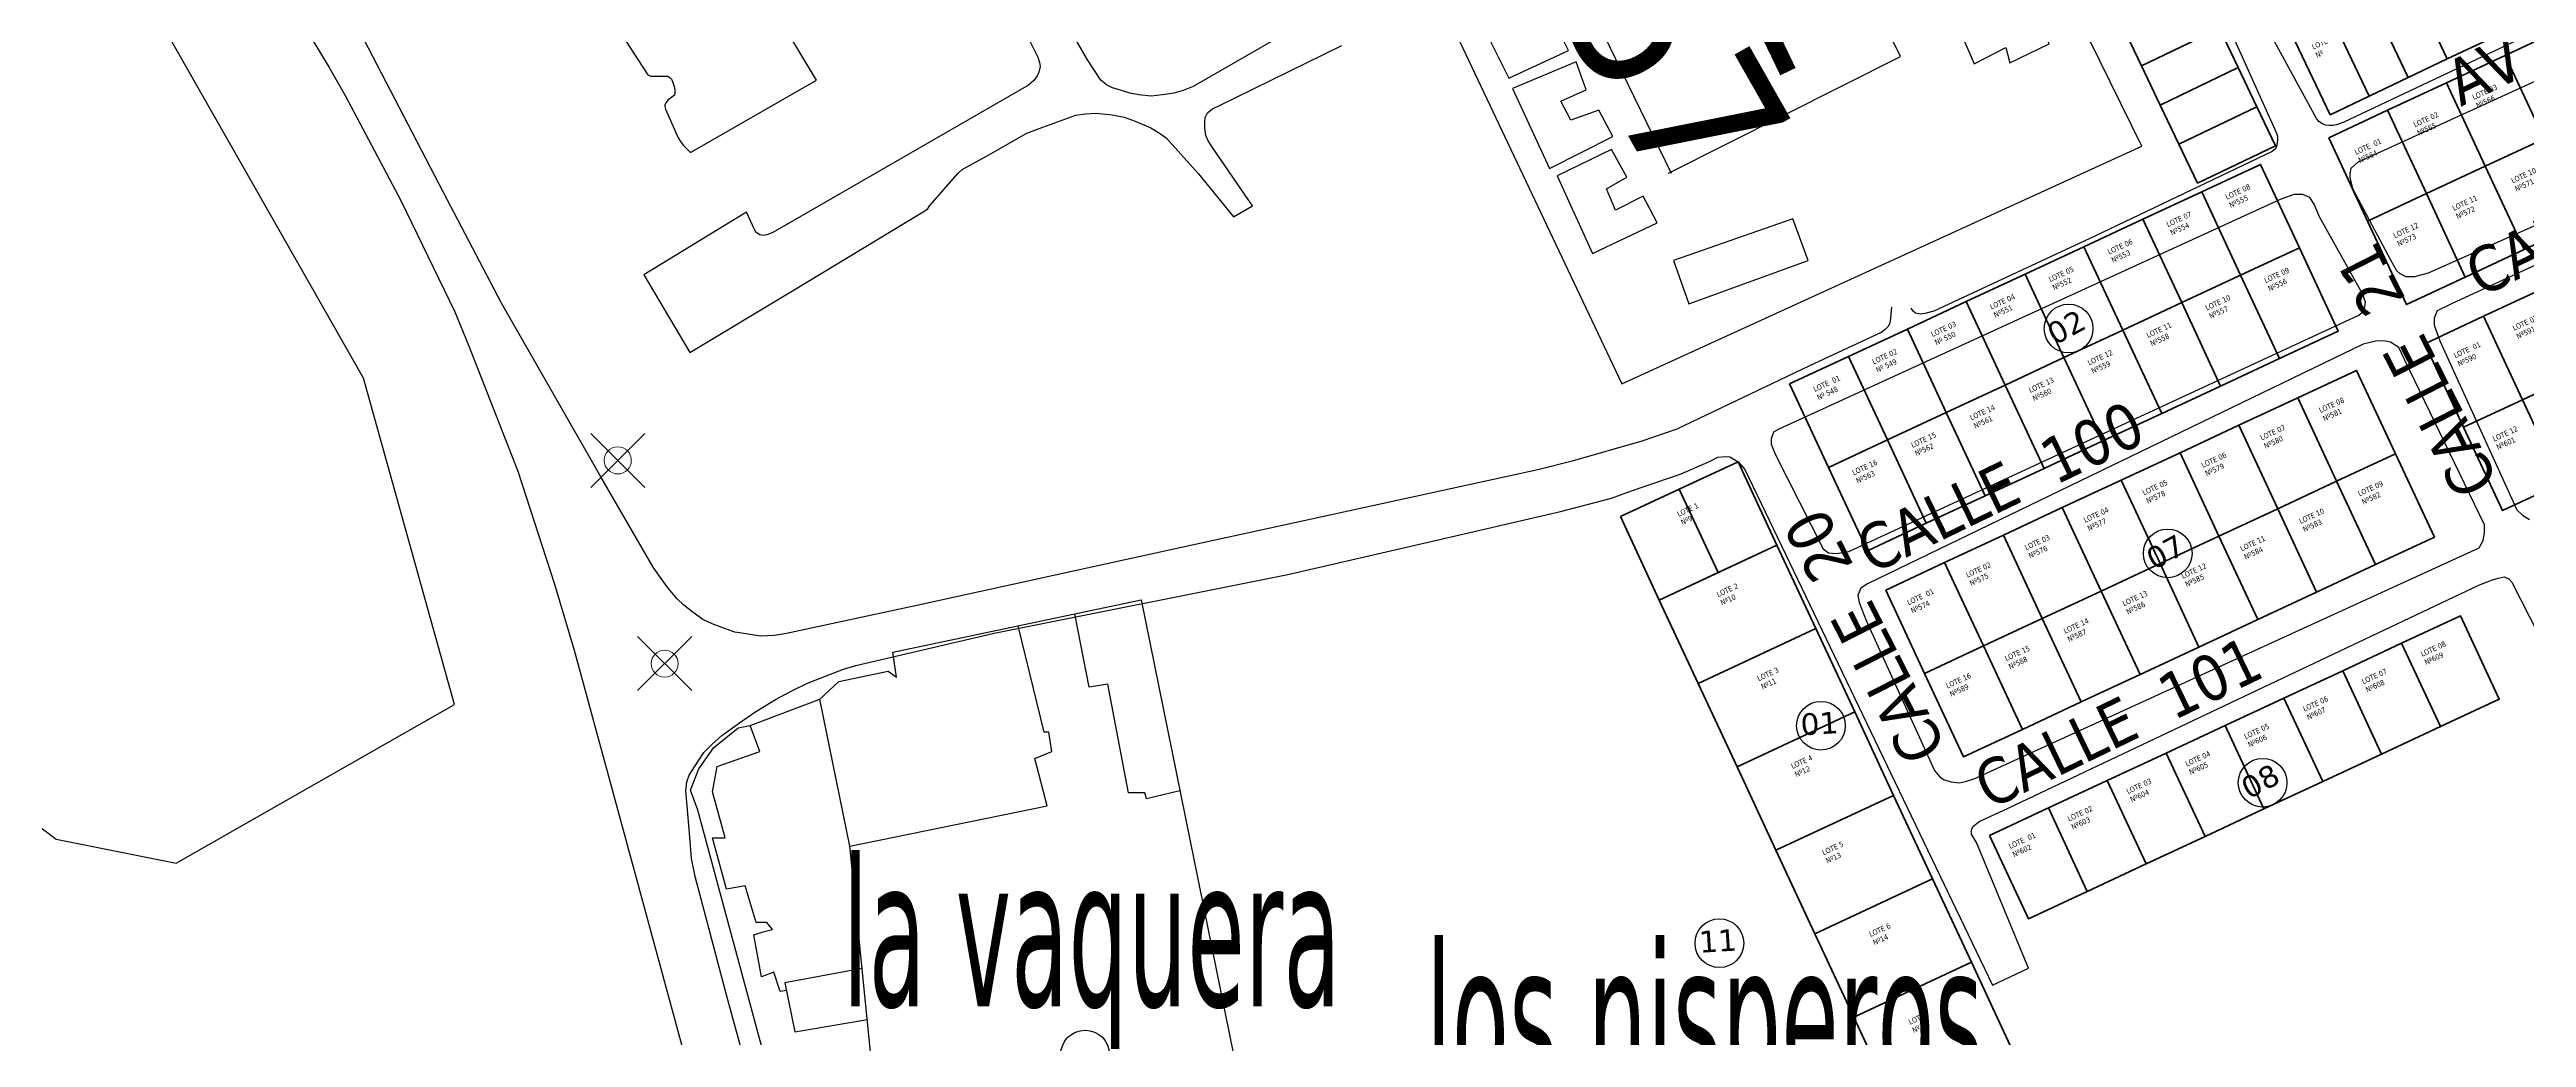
# Model space of a CAD drawing. Header units: metres. Extents: x 2 to 659295185, y -28 to 1124222152.
# Drawn here: x 656562.1 to 657019.8, y 1122932.2 to 1123114.7 of the extents above; entities that cross this region are included whole.
import ezdxf
from ezdxf.enums import TextEntityAlignment as Align

# ---------------------------------------------------------------- set-up
doc = ezdxf.new("R2010")
doc.units = ezdxf.units.M
doc.header["$MEASUREMENT"] = 0
doc.header["$PDMODE"] = 35
doc.header["$PDSIZE"] = 5
doc.linetypes.add('HIDDEN', pattern=[0.375, 0.25, -0.125])
for name, color, linetype in [('CALLES', 1, 'CONTINUOUS'), ('MANZANA', 30, 'CONTINUOUS'), ('Numero de manzana', 6, 'CONTINUOUS'), ('Parcelas', 140, 'CONTINUOUS'), ('PUNTO', 3, 'CONTINUOUS'), ('TEXTOS', 7, 'CONTINUOUS')]:
    doc.layers.add(name, color=color, linetype=linetype)
doc.styles.add('ROMAN', font='verdana.ttf')
doc.styles.get("Standard").update_dxf_attribs({"font": 'tahoma.ttf'})

msp = doc.modelspace()

# ---------------------------------------------------------------- linework, layer by layer
at = {"layer": 'MANZANA', "lineweight": -3}
for p, q in [((656948.7137, 1123096.8846), (656846.6747, 1123305.6099)), ((656754.2263, 1123260.6534), (656852.6607, 1123053.0098)), ((656852.6607, 1123053.0098), (656948.7137, 1123096.8846))]:
    msp.add_line(p, q, dxfattribs=at)
at = {"layer": 'MANZANA', "lineweight": -2}
for p, q in [((656753.9453, 1123112.8336), (656738.0391, 1123140.308)), ((656988.6303, 1123093.9575), (657096.6756, 1123143.3274)), ((657050.8122, 1123131.9497), (656986.0741, 1123101.356)), ((656959.7616, 1123130.2201), (656973.5981, 1123099.3164)), ((656981.0359, 1123102.0058), (656967.892, 1123126.0509)), ((656665.253, 1123121.5119), (656671.7673, 1123111.4739)), ((656703.8848, 1123109.0744), (656694.8309, 1123124.1913)), ((656798.4976, 1123122.3217), (656773.4715, 1123107.9446)), ((656634.9413, 1123088.3086), (656617.8147, 1123121.3019)), ((657099.7513, 1123117.0128), (657001.6505, 1123073.4516)), ((656743.0773, 1123116.6629), (656744.7347, 1123113.3435)), ((656744.7347, 1123113.3435), (656745.0728, 1123112.3537)), ((656745.0728, 1123112.3537), (656745.18, 1123111.5839)), ((656756.3696, 1123109.0844), (656753.9453, 1123112.8336)), ((656778.0892, 1123104.3154), (656800.9384, 1123115.4731)), ((656671.7673, 1123111.4739), (656672.5424, 1123110.2642)), ((656672.5424, 1123110.2642), (656672.7568, 1123110.0442)), ((656672.7568, 1123110.0442), (656673.3092, 1123109.8242)), ((656673.3092, 1123109.8242), (656676.3767, 1123109.8342)), ((656676.3767, 1123109.8342), (656676.8137, 1123109.5043)), ((656676.8137, 1123109.5043), (656677.0364, 1123109.2844)), ((656677.0364, 1123109.2844), (656677.259, 1123108.8444)), ((656677.259, 1123108.8444), (656677.5888, 1123107.7447)), ((656677.5888, 1123107.7447), (656677.7043, 1123107.1948)), ((656680.5986, 1123095.6971), (656703.8848, 1123109.0744)), ((656743.0031, 1123108.1446), (656695.7874, 1123080.9501)), ((656743.9844, 1123109.0344), (656743.0031, 1123108.1446)), ((656744.644, 1123109.9142), (656743.9844, 1123109.0344)), ((656744.9656, 1123110.5841), (656744.644, 1123109.9142)), ((656745.18, 1123111.5839), (656744.9656, 1123110.5841)), ((656757.4663, 1123108.2046), (656756.3696, 1123109.0844)), ((656758.5713, 1123107.6547), (656757.4663, 1123108.2046)), ((656759.9978, 1123107.2248), (656758.5713, 1123107.6547)), ((656773.4715, 1123107.9446), (656771.6079, 1123107.1648)), ((656676.0716, 1123104.9752), (656675.849, 1123104.5253)), ((656675.849, 1123104.5253), (656675.849, 1123104.1954)), ((656675.849, 1123104.1954), (656675.9644, 1123103.7555)), ((656675.9644, 1123103.7555), (656678.2897, 1123098.4566)), ((656676.3932, 1123105.4151), (656676.0716, 1123104.9752)), ((656677.5971, 1123106.305), (656676.3932, 1123105.4151)), ((656677.7043, 1123106.6349), (656677.5971, 1123106.305)), ((656677.7043, 1123107.1948), (656677.7043, 1123106.6349)), ((656761.7459, 1123106.6749), (656759.9978, 1123107.2248)), ((656763.3951, 1123106.3549), (656761.7459, 1123106.6749)), ((656765.6957, 1123106.145), (656763.3951, 1123106.3549)), ((656767.7819, 1123106.3749), (656765.6957, 1123106.145)), ((656769.8598, 1123106.7149), (656767.7819, 1123106.3749)), ((656771.6079, 1123107.1648), (656769.8598, 1123106.7149)), ((656775.6896, 1123102.2058), (656776.1184, 1123103.0856)), ((656776.1184, 1123103.0856), (656777.0997, 1123103.8655)), ((656777.0997, 1123103.8655), (656778.0892, 1123104.3154)), ((656678.2897, 1123098.4566), (656678.8422, 1123097.5767)), ((656735.285, 1123095.0572), (656742.7145, 1123099.2964)), ((656742.7145, 1123099.2964), (656745.6665, 1123100.4162)), ((656745.6665, 1123100.4162), (656748.4041, 1123101.416)), ((656748.4041, 1123101.416), (656751.7932, 1123102.6457)), ((656751.7932, 1123102.6457), (656753.5495, 1123102.8757)), ((656753.5495, 1123102.8757), (656755.5203, 1123102.9956)), ((656755.5203, 1123102.9956), (656758.4806, 1123102.6757)), ((656758.4806, 1123102.6757), (656760.674, 1123102.2458)), ((656760.674, 1123102.2458), (656762.7602, 1123101.4859)), ((656762.7602, 1123101.4859), (656765.6132, 1123100.2762)), ((656765.6132, 1123100.2762), (656767.2624, 1123099.2864)), ((656767.2624, 1123099.2864), (656768.4663, 1123098.4066)), ((656775.5824, 1123101.316), (656775.6896, 1123102.2058)), ((656775.5824, 1123100.2062), (656775.5824, 1123101.316)), ((656775.8133, 1123098.8865), (656775.5824, 1123100.2062)), ((656776.2504, 1123097.8867), (656775.8133, 1123098.8865)), ((656973.5981, 1123099.3164), (656973.8125, 1123098.7665)), ((656973.8125, 1123098.7665), (656973.8208, 1123097.9867)), ((656981.4729, 1123101.4459), (656981.0359, 1123102.0058)), ((656982.1326, 1123101.016), (656981.4729, 1123101.4459)), ((656982.6851, 1123100.7961), (656982.1326, 1123101.016)), ((656983.3447, 1123100.6861), (656982.6851, 1123100.7961)), ((656984.1116, 1123100.6861), (656983.3447, 1123100.6861)), ((656984.8702, 1123100.9161), (656984.1116, 1123100.6861)), ((656986.0741, 1123101.356), (656984.8702, 1123100.9161)), ((656678.8422, 1123097.5767), (656679.2792, 1123097.0268)), ((656679.2792, 1123097.0268), (656680.5986, 1123095.6971)), ((656730.7993, 1123092.6077), (656735.285, 1123095.0572)), ((656768.4663, 1123098.4066), (656774.4198, 1123091.7979)), ((656777.0255, 1123096.6769), (656776.2504, 1123097.8867)), ((656784.4137, 1123085.8691), (656777.0255, 1123096.6769)), ((656972.8395, 1123095.8871), (656940.0376, 1123080.2503)), ((656973.392, 1123096.327), (656972.8395, 1123095.8871)), ((656973.6064, 1123096.7669), (656973.392, 1123096.327)), ((656973.7136, 1123097.2168), (656973.6064, 1123096.7669)), ((656973.8208, 1123097.9867), (656973.7136, 1123097.2168)), ((656987.4264, 1123092.8477), (656988.6303, 1123093.9575)), ((656724.8045, 1123085.9391), (656730.0406, 1123091.9379)), ((656730.0406, 1123091.9379), (656730.7993, 1123092.6077)), ((656774.4198, 1123091.7979), (656780.9175, 1123083.8695)), ((656987.212, 1123091.8579), (656987.4264, 1123092.8477)), ((656987.2203, 1123091.0781), (656987.212, 1123091.8579)), ((656987.7728, 1123088.8685), (656987.2203, 1123091.0781)), ((657056.7987, 1123091.278), (657006.062, 1123067.8228)), ((656645.6609, 1123067.8928), (656634.9413, 1123088.3086)), ((656723.279, 1123084.6094), (656724.3675, 1123085.2792)), ((656724.3675, 1123085.2792), (656724.8045, 1123085.9391)), ((656780.9175, 1123083.8695), (656784.4137, 1123085.8691)), ((656974.3073, 1123087.0389), (656881.6817, 1123044.6075)), ((656976.8223, 1123087.9387), (656974.3073, 1123087.0389)), ((656978.4632, 1123087.9487), (656976.8223, 1123087.9387)), ((656979.7825, 1123087.3988), (656978.4632, 1123087.9487)), ((656980.5576, 1123086.1791), (656979.7825, 1123087.3988)), ((656981.5554, 1123083.8695), (656980.5576, 1123086.1791)), ((656994.7405, 1123075.8512), (656987.7728, 1123088.8685)), ((656690.9471, 1123084.6894), (656671.9322, 1123073.1017)), ((656692.3901, 1123081.49), (656690.9471, 1123084.6894)), ((656692.72, 1123080.9301), (656692.3901, 1123081.49)), ((656693.3796, 1123080.4902), (656692.72, 1123080.9301)), ((656694.0393, 1123080.3902), (656693.3796, 1123080.4902)), ((656694.6907, 1123080.5002), (656694.0393, 1123080.3902)), ((656695.7874, 1123080.9501), (656694.6907, 1123080.5002)), ((656699.127, 1123070.0123), (656723.279, 1123084.6094)), ((656940.0376, 1123080.2503), (656910.2948, 1123066.4131)), ((656989.5044, 1123069.6324), (656981.5554, 1123083.8695)), ((656995.8372, 1123073.8616), (656994.7405, 1123075.8512)), ((656671.9322, 1123073.1017), (656680.4336, 1123058.7646)), ((656996.5051, 1123073.3117), (656995.8372, 1123073.8616)), ((656997.6018, 1123072.7618), (656996.5051, 1123073.3117)), ((656999.1355, 1123072.7718), (656997.6018, 1123072.7618)), ((657001.6505, 1123073.4516), (656999.1355, 1123072.7718)), ((656663.9914, 1123035.7893), (656645.6609, 1123067.8928)), ((656680.4336, 1123058.7646), (656699.127, 1123070.0123)), ((656902.5107, 1123067.1529), (656902.3046, 1123065.1533)), ((656906.4605, 1123066.3931), (656906.1306, 1123066.943)), ((656988.8612, 1123065.6532), (656989.8507, 1123066.5431)), ((656990.0568, 1123068.0827), (656989.5044, 1123069.6324)), ((656989.8507, 1123066.5431), (656990.0568, 1123068.0827)), ((657003.3244, 1123066.4831), (657002.7802, 1123065.1533)), ((657006.062, 1123067.8228), (657003.3244, 1123066.4831)), ((656900.5565, 1123062.4939), (656887.2147, 1123056.2451)), ((656894.603, 1123021.9921), (656988.8612, 1123065.6532)), ((656901.3233, 1123063.0538), (656900.5565, 1123062.4939)), ((656901.8675, 1123063.6037), (656901.3233, 1123063.0538)), ((656902.1974, 1123064.2735), (656901.8675, 1123063.6037)), ((656902.3046, 1123065.1533), (656902.1974, 1123064.2735)), ((656906.8975, 1123066.0632), (656906.4605, 1123066.3931)), ((656907.7798, 1123065.8432), (656906.8975, 1123066.0632)), ((656908.6539, 1123065.9632), (656907.7798, 1123065.8432)), ((656910.2948, 1123066.4131), (656908.6539, 1123065.9632)), ((657002.7802, 1123065.1533), (657002.7884, 1123063.8336)), ((657002.7884, 1123063.8336), (657003.7862, 1123060.9542)), ((656989.6528, 1123060.3443), (656898.025, 1123016.0333)), ((656991.9534, 1123060.9042), (656989.6528, 1123060.3443)), ((656993.4871, 1123060.9142), (656991.9534, 1123060.9042)), ((656994.691, 1123060.6942), (656993.4871, 1123060.9142)), ((656996.233, 1123059.7044), (656994.691, 1123060.6942)), ((656997.3379, 1123057.3949), (656996.233, 1123059.7044)), ((657012.0485, 1123026.9311), (656997.3379, 1123057.3949)), ((657003.7862, 1123060.9542), (657018.0597, 1123029.7205)), ((656887.2147, 1123056.2451), (656862.8317, 1123044.6275)), ((656862.8317, 1123044.6275), (656856.3752, 1123042.388)), ((656880.7005, 1123044.0476), (656880.2634, 1123042.8279)), ((656881.6817, 1123044.6075), (656880.7005, 1123044.0476)), ((656856.3752, 1123042.388), (656843.4622, 1123038.6887)), ((656868.9996, 1123038.6887), (656870.4179, 1123039.4686)), ((656870.4179, 1123039.4686), (656871.8444, 1123039.5885)), ((656871.8444, 1123039.5885), (656872.6113, 1123039.4786)), ((656872.6113, 1123039.4786), (656874.145, 1123038.5987)), ((656880.2634, 1123042.8279), (656880.2717, 1123041.8381)), ((656880.2717, 1123041.8381), (656881.0468, 1123039.8485)), ((656881.0468, 1123039.8485), (656889.8863, 1123022.522)), ((656673.705, 1123019.1327), (656663.9914, 1123035.7893)), ((656837.1129, 1123037.109), (656769.9011, 1123022.432)), ((656843.4622, 1123038.6887), (656837.1129, 1123037.109)), ((656854.4457, 1123033.1998), (656863.6398, 1123036.3392)), ((656863.6398, 1123036.3392), (656868.9996, 1123038.6887)), ((656874.145, 1123038.5987), (656875.3572, 1123037.169)), ((656875.3572, 1123037.169), (656921.1463, 1122941.9184)), ((656841.3183, 1123029.3806), (656850.7268, 1123031.8601)), ((656850.7268, 1123031.8601), (656854.4457, 1123033.1998)), ((656816.9024, 1123023.7518), (656841.3183, 1123029.3806)), ((657011.8424, 1123024.0517), (657012.0568, 1123025.4914)), ((657012.0568, 1123025.4914), (657012.0485, 1123026.9311)), ((657018.0597, 1123029.7205), (657019.0492, 1123028.7308)), ((657019.0492, 1123028.7308), (657020.3686, 1123027.9609)), ((656769.9011, 1123022.432), (656722.3885, 1123012.0541)), ((656790.9609, 1123017.773), (656816.9024, 1123023.7518)), ((656889.8863, 1123022.522), (656890.8758, 1123021.7522)), ((656890.8758, 1123021.7522), (656892.3024, 1123021.6422)), ((656892.3024, 1123021.6422), (656894.603, 1123021.9921)), ((656917.9057, 1122980.0607), (657011.0755, 1123022.722)), ((657011.0755, 1123022.722), (657011.8424, 1123024.0517)), ((656675.1398, 1123017.0431), (656673.705, 1123019.1327)), ((656676.4591, 1123015.2735), (656675.1398, 1123017.0431)), ((656736.6538, 1123006.9152), (656790.9609, 1123017.773)), ((657011.1085, 1123015.8634), (657013.5163, 1123016.7632)), ((657013.5163, 1123016.7632), (657014.613, 1123017.1031)), ((657014.613, 1123017.1031), (657015.7014, 1123017.3231)), ((657015.7014, 1123017.3231), (657016.5837, 1123016.9931)), ((657016.5837, 1123016.9931), (657017.1362, 1123016.3333)), ((657017.1362, 1123016.3333), (657026.8581, 1122997.2472)), ((656678.1166, 1123013.2939), (656676.4591, 1123015.2735)), ((656679.3287, 1123012.0841), (656678.1166, 1123013.2939)), ((656681.0851, 1123010.7644), (656679.3287, 1123012.0841)), ((656722.3885, 1123012.0541), (656698.3024, 1123006.8552)), ((656896.8211, 1123015.2535), (656896.2769, 1123013.9238)), ((656896.2769, 1123013.9238), (656896.5077, 1123012.594)), ((656896.5077, 1123012.594), (656897.8353, 1123009.2847)), ((656898.025, 1123016.0333), (656896.8211, 1123015.2535)), ((656922.9769, 1122974.1119), (657011.1085, 1123015.8634)), ((656682.8414, 1123009.4447), (656681.0851, 1123010.7644)), ((656684.5978, 1123008.6748), (656682.8414, 1123009.4447)), ((656686.5768, 1123007.915), (656684.5978, 1123008.6748)), ((656688.7702, 1123007.1451), (656686.5768, 1123007.915)), ((656690.8564, 1123006.8252), (656688.7702, 1123007.1451)), ((656897.8353, 1123009.2847), (656910.4515, 1122981.5803)), ((656693.4868, 1123006.3953), (656690.8564, 1123006.8252)), ((656696.1172, 1123006.5153), (656693.4868, 1123006.3953)), ((656698.3024, 1123006.8552), (656696.1172, 1123006.5153)), ((656711.1494, 1123000.9364), (656736.6538, 1123006.9152)), ((656702.1779, 1122997.6971), (656706.1194, 1122999.2567)), ((656706.1194, 1122999.2567), (656708.8571, 1123000.2665)), ((656708.8571, 1123000.2665), (656711.1494, 1123000.9364)), ((656692.4561, 1122992.3382), (656696.2739, 1122994.6777)), ((656696.2739, 1122994.6777), (656699.4486, 1122996.3573)), ((656699.4486, 1122996.3573), (656702.1779, 1122997.6971)), ((656686.3377, 1122987.999), (656689.6113, 1122990.3386)), ((656689.6113, 1122990.3386), (656692.4561, 1122992.3382)), ((656681.3242, 1122982.2302), (656683.0641, 1122984.8897)), ((656683.0641, 1122984.8897), (656684.5895, 1122986.4494)), ((656684.5895, 1122986.4494), (656686.3377, 1122987.999)), ((656679.9059, 1122979.4608), (656680.3429, 1122980.6805)), ((656680.3429, 1122980.6805), (656681.3242, 1122982.2302)), ((656910.4515, 1122981.5803), (656911.3338, 1122980.4806)), ((656911.3338, 1122980.4806), (656912.1006, 1122979.9307)), ((656912.1006, 1122979.9307), (656913.42, 1122979.4908)), ((656913.42, 1122979.4908), (656915.0609, 1122979.2808)), ((656915.0609, 1122979.2808), (656916.1576, 1122979.5008)), ((656916.1576, 1122979.5008), (656917.9057, 1122980.0607)), ((656679.6998, 1122977.8011), (656679.9059, 1122979.4608)), ((656679.9306, 1122975.0317), (656679.6998, 1122977.8011)), ((656680.5079, 1122968.513), (656679.9306, 1122975.0317)), ((656917.2955, 1122970.5526), (656917.5099, 1122971.2125)), ((656917.2955, 1122969.7728), (656917.2955, 1122970.5526)), ((656917.5099, 1122971.2125), (656918.821, 1122972.2123)), ((656918.821, 1122972.2123), (656922.9769, 1122974.1119)), ((656680.7387, 1122965.3037), (656680.5079, 1122968.513)), ((656918.1778, 1122968.2331), (656917.2955, 1122969.7728)), ((656927.8172, 1122945.0478), (656918.1778, 1122968.2331)), ((656681.4067, 1122961.9943), (656680.7387, 1122965.3037)), ((656687.3107, 1122939.8988), (656681.4067, 1122961.9943)), ((656921.1463, 1122941.9184), (656927.8172, 1122945.0478)), ((656694.5505, 1122913.3842), (656687.3107, 1122939.8988))]:
    msp.add_line(p, q, dxfattribs=at)
at = {"layer": 'MANZANA', "linetype": 'Continuous', "lineweight": -2}
for p, q in [((656600.9932, 1123132.6196), (656613.799, 1123111.4439)), ((656613.799, 1123111.4439), (656616.784, 1123106.255)), ((656616.784, 1123106.255), (656627.0583, 1123086.8389)), ((656627.0583, 1123086.8389), (656637.011, 1123066.3131)), ((656637.011, 1123066.3131), (656639.559, 1123060.1244)), ((656639.559, 1123060.1244), (656648.6459, 1123036.8291)), ((656648.6459, 1123036.8291), (656655.424, 1123015.9633)), ((656655.424, 1123015.9633), (656659.0934, 1123003.8058)), ((656659.0934, 1123003.8058), (656665.4427, 1122980.5006)), ((656665.4427, 1122980.5006), (656682.9225, 1122916.3286))]:
    msp.add_line(p, q, dxfattribs=at)
at = {"layer": 'MANZANA'}
for points in [[(656585.5352, 1122964.4628), (656636.9774, 1122993.7316), (656620.1257, 1123054.0432), (656496.8417, 1123270.4553)], [(656516.3543, 1123004.3748), (656563.3618, 1122968.8975), (656585.5352, 1122964.4628)]]:
    msp.add_lwpolyline(points, dxfattribs=at)
at = {"layer": 'Numero de manzana', "lineweight": -2}
for centre in [(656935.2092, 1123063.2093), (656953.5234, 1123021.6718), (656889.455, 1122989.8281), (656971.0612, 1122979.3089), (656870.6923, 1122949.6618), (656753.4892, 1122929.0917)]:
    msp.add_circle(centre, 4.5001, dxfattribs=at)
at = {"layer": 'Parcelas'}
for points in [[(656861.2857, 1123091.9229), (656904.1757, 1123113.4851), (656822.1457, 1123280.8263), (656779.7244, 1123260.436), (656861.7545, 1123091.9229)], [(656585.5352, 1122964.4628), (656636.9774, 1122993.7316), (656620.1257, 1123054.0432), (656496.8417, 1123270.4553)], [(656824.7462, 1123123.498), (656831.7774, 1123109.4357), (656842.7928, 1123114.5919), (656840.2147, 1123119.7481), (656835.2929, 1123117.4044), (656833.418, 1123120.9199), (656838.3398, 1123123.0293), (656836.4648, 1123128.6542), (656824.7462, 1123123.498)], [(656915.6599, 1123117.0006), (656917.7693, 1123112.0788), (656923.6286, 1123115.1257), (656924.3317, 1123112.3132), (656931.5972, 1123115.8288), (656928.316, 1123123.3287), (656915.6599, 1123117.0006)], [(656832.4805, 1123107.5608), (656839.2773, 1123092.7954), (656850.9958, 1123098.6547), (656848.4177, 1123103.5765), (656843.2616, 1123101.7015), (656841.3866, 1123105.2171), (656846.074, 1123107.3264), (656844.1991, 1123112.4826), (656832.4805, 1123107.5608)], [(656840.6835, 1123091.3891), (656847.2459, 1123077.0925), (656859.1988, 1123082.7174), (656856.6207, 1123087.6392), (656851.4646, 1123085.0611), (656849.824, 1123089.0454), (656853.5739, 1123091.1548), (656850.7615, 1123096.3109), (656840.6835, 1123091.3891)], [(656862.2232, 1123075.7513), (656865.0357, 1123067.7826), (656887.0666, 1123075.7513), (656884.2541, 1123083.4855), (656862.2232, 1123075.7513)], [(656681.9579, 1122974.247), (656680.5579, 1122977.9547), (656682.0979, 1122981.8747), (656684.8978, 1122985.7947), (656689.3778, 1122989.4347), (656691.6178, 1122989.8547), (656704.4977, 1122994.7546), (656707.9977, 1122997.9746), (656717.0977, 1122999.9346), (656718.6376, 1122998.8146), (656717.9376, 1123003.4346), (656763.8574, 1123013.0945), (656780.9373, 1122928.815), (656783.1773, 1122916.2151), (656789.1972, 1122859.3754), (656793.5372, 1122812.1957), (656791.4372, 1122788.3958), (656791.9299, 1122765.4253)], [(656710.0429, 1122967.5568), (656746.4725, 1122975.0148), (656744.1777, 1122983.7637), (656747.333, 1122985.0545), (656746.7593, 1122988.6401), (656745.8988, 1122988.6401), (656741.1305, 1123008.3136)], [(656771.0044, 1122977.8284), (656764.8307, 1122976.3056), (656764.5439, 1122977.453), (656761.532, 1122977.453), (656757.6595, 1122997.5323), (656754.2174, 1122996.9586), (656751.5612, 1123010.5078)], [(656516.3543, 1123004.3748), (656563.3618, 1122968.8975), (656585.5352, 1122964.4628)], [(656783.0503, 1122916.9291), (656775.5875, 1122915.9243), (656756.2253, 1122916.498), (656746.3291, 1122917.2151), (656735.2855, 1122920.0836), (656727.8274, 1122923.6692), (656724.8155, 1122925.1034), (656714.3456, 1122924.6731), (656710.0429, 1122967.5568), (656704.4977, 1122994.7546)], [(656698.285, 1122940.9102), (656697.1348, 1122940.7366), (656695.9874, 1122944.3222), (656693.6926, 1122943.4616), (656692.2584, 1122951.2065), (656693.9794, 1122951.7802), (656695.7005, 1122952.2105), (656694.6966, 1122953.5013), (656692.6886, 1122953.5013), (656690.6807, 1122960.2422), (656687.2385, 1122959.6685), (656684.6569, 1122969.1345), (656686.9517, 1122969.1345), (656684.6569, 1122977.5964), (656685.5174, 1122982.3294), (656693.4057, 1122985.0545), (656691.6178, 1122989.8547)], [(656738.6897, 1122705.1826), (656741.5145, 1122737.825), (656733.5109, 1122767.0933), (656724.7225, 1122812.0551), (656713.5802, 1122851.5242), (656705.1057, 1122885.1866), (656696.3174, 1122920.8892), (656681.9579, 1122974.247)], [(656712.3054, 1122945.0073), (656697.9953, 1122942.3142), (656699.8598, 1122933.2785), (656713.25, 1122935.5929)]]:
    msp.add_lwpolyline(points, dxfattribs=at)
at = {"layer": 'Parcelas', "lineweight": 40}
for points in [[(656991.5164, 1123123.1131), (656998.7407, 1123126.5496), (657005.184, 1123113.0039), (656997.9597, 1123109.5675), (656991.5164, 1123123.1131)], [(656998.7407, 1123126.5496), (657005.965, 1123129.986), (657012.4083, 1123116.4404), (657005.184, 1123113.0039), (656998.7407, 1123126.5496)], [(656948.66, 1123111.7078), (656963.0907, 1123118.6184), (656959.6354, 1123125.8337), (656945.2047, 1123118.9231), (656948.66, 1123111.7078)], [(656984.292, 1123119.6767), (656991.5164, 1123123.1131), (656997.9597, 1123109.5675), (656990.7353, 1123106.1311), (656984.292, 1123119.6767)], [(656952.1153, 1123104.4925), (656966.546, 1123111.4031), (656963.0907, 1123118.6184), (656948.66, 1123111.7078), (656952.1153, 1123104.4925)], [(656977.0677, 1123116.2403), (656984.292, 1123119.6767), (656990.7353, 1123106.1311), (656983.511, 1123102.6947), (656977.0677, 1123116.2403)], [(657015.8962, 1123113.6749), (657026.7719, 1123118.7463), (657033.9564, 1123103.3391), (657023.0807, 1123098.2677), (657015.8962, 1123113.6749)], [(657005.0205, 1123108.6035), (657015.8962, 1123113.6749), (657023.0807, 1123098.2677), (657012.205, 1123093.1963), (657005.0205, 1123108.6035)], [(656955.5706, 1123097.2772), (656970.0013, 1123104.1878), (656966.546, 1123111.4031), (656952.1153, 1123104.4925), (656955.5706, 1123097.2772)], [(656994.1448, 1123103.5321), (657005.0205, 1123108.6035), (657012.205, 1123093.1963), (657001.3293, 1123088.1248), (656994.1448, 1123103.5321)], [(656959.0259, 1123090.0619), (656973.4566, 1123096.9725), (656970.0013, 1123104.1878), (656955.5706, 1123097.2772), (656959.0259, 1123090.0619)], [(656983.2691, 1123098.4606), (656994.1448, 1123103.5321), (657001.3293, 1123088.1248), (656990.4536, 1123083.0534), (656983.2691, 1123098.4606)], [(657012.205, 1123093.1963), (657023.0807, 1123098.2677), (657030.2652, 1123082.8604), (657019.3895, 1123077.789), (657012.205, 1123093.1963)], [(656959.8006, 1123088.4686), (656970.6763, 1123093.5401), (656977.8608, 1123078.1328), (656966.9851, 1123073.0614), (656959.8006, 1123088.4686)], [(657001.3293, 1123088.1248), (657012.205, 1123093.1963), (657019.3895, 1123077.789), (657008.5138, 1123072.7176), (657001.3293, 1123088.1248)], [(656948.9249, 1123083.3972), (656959.8006, 1123088.4686), (656966.9851, 1123073.0614), (656956.1094, 1123067.99), (656948.9249, 1123083.3972)], [(656990.4536, 1123083.0534), (657001.3293, 1123088.1248), (657008.5138, 1123072.7176), (656997.6381, 1123067.6462), (656990.4536, 1123083.0534)], [(656938.0492, 1123078.3258), (656948.9249, 1123083.3972), (656956.1094, 1123067.99), (656945.2337, 1123062.9186), (656938.0492, 1123078.3258)], [(656927.1735, 1123073.2544), (656938.0492, 1123078.3258), (656945.2337, 1123062.9186), (656934.358, 1123057.8472), (656927.1735, 1123073.2544)], [(656966.9851, 1123073.0614), (656977.8608, 1123078.1328), (656985.0453, 1123062.7256), (656974.1696, 1123057.6542), (656966.9851, 1123073.0614)], [(656916.2978, 1123068.183), (656927.1735, 1123073.2544), (656934.358, 1123057.8472), (656923.4823, 1123052.7757), (656916.2978, 1123068.183)], [(656956.1094, 1123067.99), (656966.9851, 1123073.0614), (656974.1696, 1123057.6542), (656963.2939, 1123052.5828), (656956.1094, 1123067.99)], [(656905.4221, 1123063.1115), (656916.2978, 1123068.183), (656923.4823, 1123052.7757), (656912.6066, 1123047.7043), (656905.4221, 1123063.1115)], [(656945.2337, 1123062.9186), (656956.1094, 1123067.99), (656963.2939, 1123052.5828), (656952.4182, 1123047.5113), (656945.2337, 1123062.9186)], [(657011.895, 1123065.4665), (657022.7707, 1123070.5379), (657029.9552, 1123055.1307), (657019.0796, 1123050.0593), (657011.895, 1123065.4665)], [(656894.5464, 1123058.0401), (656905.4221, 1123063.1115), (656912.6066, 1123047.7043), (656901.731, 1123042.6329), (656894.5464, 1123058.0401)], [(656934.358, 1123057.8472), (656945.2337, 1123062.9186), (656952.4182, 1123047.5113), (656941.5425, 1123042.4399), (656934.358, 1123057.8472)], [(657001.0194, 1123060.3951), (657011.895, 1123065.4665), (657019.0796, 1123050.0593), (657008.2039, 1123044.9879), (657001.0194, 1123060.3951)], [(656883.6708, 1123052.9687), (656894.5464, 1123058.0401), (656901.731, 1123042.6329), (656890.8553, 1123037.5615), (656883.6708, 1123052.9687)], [(656923.4823, 1123052.7757), (656934.358, 1123057.8472), (656941.5425, 1123042.4399), (656930.6669, 1123037.3685), (656923.4823, 1123052.7757)], [(656912.6066, 1123047.7043), (656923.4823, 1123052.7757), (656930.6669, 1123037.3685), (656919.7912, 1123032.2971), (656912.6066, 1123047.7043)], [(656977.5506, 1123050.4037), (656988.4263, 1123055.4751), (656995.6108, 1123040.0679), (656984.7351, 1123034.9965), (656977.5506, 1123050.4037)], [(657019.0796, 1123050.0593), (657029.9552, 1123055.1307), (657037.1398, 1123039.7235), (657026.2641, 1123034.6521), (657019.0796, 1123050.0593)], [(656966.6749, 1123045.3323), (656977.5506, 1123050.4037), (656984.7351, 1123034.9965), (656973.8594, 1123029.9251), (656966.6749, 1123045.3323)], [(657008.2039, 1123044.9879), (657019.0796, 1123050.0593), (657026.2641, 1123034.6521), (657015.3884, 1123029.5806), (657008.2039, 1123044.9879)], [(656901.731, 1123042.6329), (656912.6066, 1123047.7043), (656919.7912, 1123032.2971), (656908.9155, 1123027.2257), (656901.731, 1123042.6329)], [(656955.7992, 1123040.2609), (656966.6749, 1123045.3323), (656973.8594, 1123029.9251), (656962.9837, 1123024.8536), (656955.7992, 1123040.2609)], [(656890.8553, 1123037.5615), (656901.731, 1123042.6329), (656908.9155, 1123027.2257), (656898.0398, 1123022.1542), (656890.8553, 1123037.5615)], [(656944.9235, 1123035.1895), (656955.7992, 1123040.2609), (656962.9837, 1123024.8536), (656952.108, 1123019.7822), (656944.9235, 1123035.1895)], [(656984.7351, 1123034.9965), (656995.6108, 1123040.0679), (657002.7953, 1123024.6607), (656991.9196, 1123019.5893), (656984.7351, 1123034.9965)], [(656863.2693, 1123033.5273), (656874.145, 1123038.5987), (656881.3295, 1123023.1915), (656870.4538, 1123018.1201), (656863.2693, 1123033.5273)], [(656934.0478, 1123030.118), (656944.9235, 1123035.1895), (656952.108, 1123019.7822), (656941.2323, 1123014.7108), (656934.0478, 1123030.118)], [(656973.8594, 1123029.9251), (656984.7351, 1123034.9965), (656991.9196, 1123019.5893), (656981.0439, 1123014.5178), (656973.8594, 1123029.9251)], [(656852.3936, 1123028.4559), (656863.2693, 1123033.5273), (656870.4538, 1123018.1201), (656859.5781, 1123013.0487), (656852.3936, 1123028.4559)], [(656923.1721, 1123025.0466), (656934.0478, 1123030.118), (656941.2323, 1123014.7108), (656930.3566, 1123009.6394), (656923.1721, 1123025.0466)], [(656962.9837, 1123024.8536), (656973.8594, 1123029.9251), (656981.0439, 1123014.5178), (656970.1682, 1123009.4464), (656962.9837, 1123024.8536)], [(656859.5781, 1123013.0487), (656881.3295, 1123023.1915), (656888.514, 1123007.7843), (656866.7627, 1122997.6414), (656859.5781, 1123013.0487)], [(656912.2964, 1123019.9752), (656923.1721, 1123025.0466), (656930.3566, 1123009.6394), (656919.4809, 1123004.568), (656912.2964, 1123019.9752)], [(656952.108, 1123019.7822), (656962.9837, 1123024.8536), (656970.1682, 1123009.4464), (656959.2925, 1123004.375), (656952.108, 1123019.7822)], [(656901.4207, 1123014.9038), (656912.2964, 1123019.9752), (656919.4809, 1123004.568), (656908.6052, 1122999.4966), (656901.4207, 1123014.9038)], [(656941.2323, 1123014.7108), (656952.108, 1123019.7822), (656959.2925, 1123004.375), (656948.4168, 1122999.3036), (656941.2323, 1123014.7108)], [(656930.3566, 1123009.6394), (656941.2323, 1123014.7108), (656948.4168, 1122999.3036), (656937.5411, 1122994.2322), (656930.3566, 1123009.6394)], [(656866.7627, 1122997.6414), (656888.514, 1123007.7843), (656895.6985, 1122992.377), (656873.9472, 1122982.2342), (656866.7627, 1122997.6414)], [(656919.4809, 1123004.568), (656930.3566, 1123009.6394), (656937.5411, 1122994.2322), (656926.6654, 1122989.1607), (656919.4809, 1123004.568)], [(656996.7382, 1123005.0744), (657007.6139, 1123010.1458), (657014.7984, 1122994.7386), (657003.9228, 1122989.6672), (656996.7382, 1123005.0744)], [(656908.6052, 1122999.4966), (656919.4809, 1123004.568), (656926.6654, 1122989.1607), (656915.7897, 1122984.0893), (656908.6052, 1122999.4966)], [(656985.8625, 1123000.003), (656996.7382, 1123005.0744), (657003.9228, 1122989.6672), (656993.0471, 1122984.5957), (656985.8625, 1123000.003)], [(656974.9869, 1122994.9316), (656985.8625, 1123000.003), (656993.0471, 1122984.5957), (656982.1714, 1122979.5243), (656974.9869, 1122994.9316)], [(656964.1112, 1122989.8601), (656974.9869, 1122994.9316), (656982.1714, 1122979.5243), (656971.2957, 1122974.4529), (656964.1112, 1122989.8601)], [(656873.9472, 1122982.2342), (656895.6985, 1122992.377), (656902.8831, 1122976.9698), (656881.1317, 1122966.827), (656873.9472, 1122982.2342)], [(656953.2355, 1122984.7887), (656964.1112, 1122989.8601), (656971.2957, 1122974.4529), (656960.42, 1122969.3815), (656953.2355, 1122984.7887)], [(656942.3598, 1122979.7173), (656953.2355, 1122984.7887), (656960.42, 1122969.3815), (656949.5443, 1122964.3101), (656942.3598, 1122979.7173)], [(656931.4841, 1122974.6459), (656942.3598, 1122979.7173), (656949.5443, 1122964.3101), (656938.6686, 1122959.2386), (656931.4841, 1122974.6459)], [(656881.1317, 1122966.827), (656902.8831, 1122976.9698), (656910.0676, 1122961.5626), (656888.3162, 1122951.4197), (656881.1317, 1122966.827)], [(656920.6084, 1122969.5745), (656931.4841, 1122974.6459), (656938.6686, 1122959.2386), (656927.7929, 1122954.1672), (656920.6084, 1122969.5745)], [(656888.3162, 1122951.4197), (656910.0676, 1122961.5626), (656917.2521, 1122946.1553), (656895.5007, 1122936.0125), (656888.3162, 1122951.4197)], [(656895.5007, 1122936.0125), (656917.2521, 1122946.1553), (656924.4366, 1122930.7481), (656902.6852, 1122920.6053), (656895.5007, 1122936.0125)]]:
    msp.add_lwpolyline(points, dxfattribs=at)
at = {"layer": 'PUNTO', "lineweight": 0}
for p in [(656667.1368, 1123038.8464), (656675.809, 1123001.3121)]:
    msp.add_point(p, dxfattribs=at)

# ---------------------------------------------------------------- texts
at = {"layer": 'CALLES', "color": 0}
for s, rotation, p in [('AV 01 ', 25.808559, (657020.6022, 1123115.1184)), ('CALLE  100', 25.808559, (657035.0695, 1123085.1038)), ('CALLE  21', 116.974864, (656999.5128, 1123055.4554)), ('CALLE  100', 25.808559, (656922.5571, 1123033.9779)), ('CALLE  20', 116.974864, (656897.5071, 1123006.2598)), ('CALLE  101', 25.808559, (656944.3259, 1122990.4879))]:
    msp.add_text(s, height=8.5, rotation=rotation, dxfattribs=at).set_placement(p, align=Align.MIDDLE)
at = {"layer": 'Numero de manzana', "lineweight": -2, "style": 'ROMAN'}
for s, rotation, p in [('02', 28.491535, (656932.6541, 1123060.0576)), ('07', 28.491535, (656950.9683, 1123018.5201)), ('01', 3.491535, (656885.8073, 1122988.0515)), ('08', 28.491535, (656968.5061, 1122976.1571)), ('11', 3.491535, (656867.0447, 1122947.8852))]:
    msp.add_text(s, height=4, rotation=rotation, dxfattribs=at).set_placement(p)
at = {"layer": 'Parcelas', "lineweight": 40, "char_height": 1, "width": 6.941503, "attachment_point": 1}
for s, insert, rotation in [('LOTE \\PNº', (656980.0262, 1123115.6376), 23.626333), ('LOTE 03\\PNº566', (657009.6634, 1123106.3227), 24.601244), ('LOTE 02\\PNº565', (656998.7877, 1123101.2513), 24.601244), ('LOTE  01\\PNº564', (656987.912, 1123096.1799), 24.601244), ('LOTE 08\\PNº555', (656964.0344, 1123087.8997), 24.601244), ('LOTE 10\\PNº571', (657016.8479, 1123090.9155), 24.601244), ('LOTE 07\\PNº554', (656953.1587, 1123082.8282), 24.601244), ('LOTE 11\\PNº572', (657005.9722, 1123085.8441), 24.601244), ('LOTE 12\\PNº573', (656995.0965, 1123080.7727), 24.601244), ('LOTE 06\\PNº553', (656942.283, 1123077.7568), 24.601244), ('LOTE 05\\PNº552', (656931.4073, 1123072.6854), 24.601244), ('LOTE 09\\PNº556', (656971.2189, 1123072.4924), 24.601244), ('LOTE 04\\PNº551', (656920.5316, 1123067.614), 24.601244), ('LOTE 10\\PNº557', (656960.3432, 1123067.421), 24.601244), ('LOTE 03\\PNº 550', (656909.6559, 1123062.5426), 24.601244), ('LOTE 11\\PNº558', (656949.4675, 1123062.3496), 24.601244), ('LOTE 02\\PNº591', (657017.1232, 1123063.686), 24.601244), ('LOTE 02\\PNº 549', (656898.7802, 1123057.4711), 24.601244), ('LOTE 12\\PNº559', (656938.5918, 1123057.2782), 24.601244), ('LOTE  01\\PNº590', (657006.2475, 1123058.6146), 24.601244), ('LOTE  01\\PNº 548', (656887.9045, 1123052.3997), 24.601244), ('LOTE 13\\PNº560', (656927.7161, 1123052.2068), 24.601244), ('LOTE 14\\PNº561', (656916.8404, 1123047.1353), 24.601244), ('LOTE 08\\PNº581', (656981.3541, 1123048.4949), 24.601244), ('LOTE 15\\PNº562', (656905.9647, 1123042.0639), 24.601244), ('LOTE 07\\PNº580', (656970.4784, 1123043.4235), 24.601244), ('LOTE 12\\PNº601', (657013.432, 1123043.2074), 24.601244), ('LOTE 16\\PNº563', (656895.089, 1123036.9925), 24.601244), ('LOTE 06\\PNº579', (656959.6027, 1123038.3521), 24.601244), ('LOTE 05\\PNº578', (656948.727, 1123033.2807), 24.601244), ('LOTE 09\\PNº582', (656988.5386, 1123033.0877), 24.601244), ('LOTE 1\\PNº9', (656862.7376, 1123029.3249), 24.601244), ('LOTE 04\\PNº577', (656937.8513, 1123028.2093), 24.601244), ('LOTE 10\\PNº583', (656977.6629, 1123028.0163), 24.601244), ('LOTE 03\\PNº576', (656926.9756, 1123023.1378), 24.601244), ('LOTE 11\\PNº584', (656966.7872, 1123022.9449), 24.601244), ('LOTE 2\\PNº10', (656870.0512, 1123014.4759), 24.601244), ('LOTE 02\\PNº575', (656916.0999, 1123018.0664), 24.601244), ('LOTE 12\\PNº585', (656955.9115, 1123017.8735), 24.601244), ('LOTE  01\\PNº574', (656905.2242, 1123012.995), 24.601244), ('LOTE 13\\PNº586', (656945.0358, 1123012.802), 24.601244), ('LOTE 14\\PNº587', (656934.1601, 1123007.7306), 24.601244), ('LOTE 15\\PNº588', (656923.2844, 1123002.6592), 24.601244), ('LOTE 08\\PNº609', (657000.1366, 1123003.4628), 24.601244), ('LOTE 3\\PNº11', (656877.5514, 1122998.9526), 24.601244), ('LOTE 16\\PNº589', (656912.4087, 1122997.5878), 24.601244), ('LOTE 07\\PNº608', (656989.2609, 1122998.3914), 24.601244), ('LOTE 06\\PNº607', (656978.3852, 1122993.3199), 24.601244), ('LOTE 05\\PNº606', (656967.5095, 1122988.2485), 24.601244), ('LOTE 4\\PNº12', (656883.7828, 1122982.7551), 24.601244), ('LOTE 04\\PNº605', (656956.6338, 1122983.1771), 24.601244), ('LOTE 03\\PNº604', (656945.7581, 1122978.1057), 24.601244), ('LOTE 02\\PNº603', (656934.8824, 1122973.0343), 24.601244), ('LOTE 5\\PNº13', (656889.5292, 1122966.7928), 24.601244), ('LOTE  01\\PNº602', (656924.0067, 1122967.9628), 24.601244), ('LOTE 6\\PNº14', (656898.2234, 1122951.6929), 24.601244), ('LOTE 7\\PNº15', (656905.4997, 1122935.4797), 24.601244)]:
    msp.add_mtext(s, dxfattribs=dict(at, insert=insert, rotation=rotation))
at = {"layer": 'TEXTOS', "color": 0, "width": 0.625}
msp.add_text('URB. TORONJAL', height=27.699362, rotation=295.703608, dxfattribs=at).set_placement((656811.8915, 1123255.4855))
at = {"layer": 'TEXTOS', "color": 0, "width": 0.529412}
for s, height, p in [('la vaquera', 27.69936, (656708.6671, 1122938.0238)), ('los nisperos', 27.699362, (656816.4375, 1122922.3289))]:
    msp.add_text(s, height=height, dxfattribs=at).set_placement(p)
at = {"layer": 'TEXTOS', "linetype": 'HIDDEN', "lineweight": 40, "insert": (656809.4545, 1123232.9318), "char_height": 27.69936, "width": 372.724773, "attachment_point": 1, "rotation": 299.602109}
msp.add_mtext('sector 57', dxfattribs=at)

doc.saveas('drawing.dxf')
